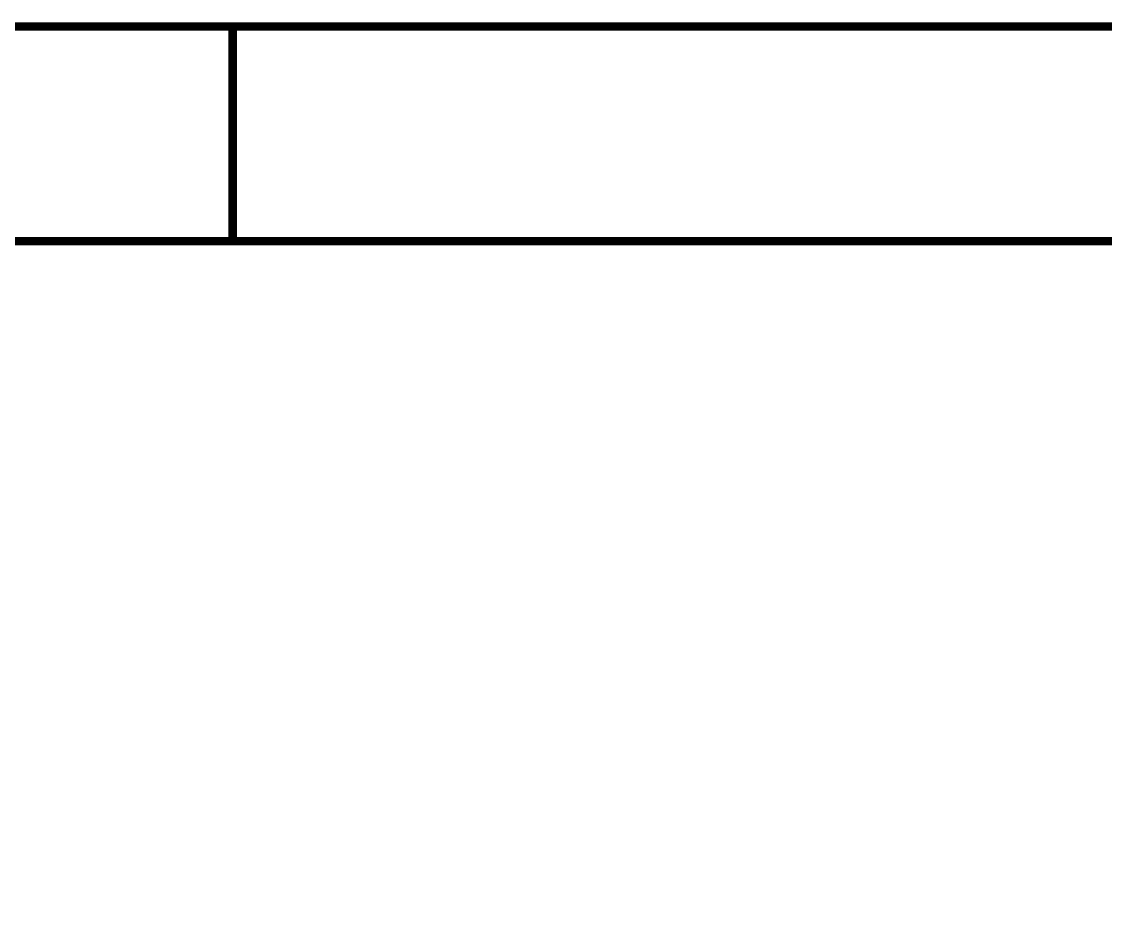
# Model space of a CAD drawing. Header units: millimetres. Extents: x 0 to 800, y 0 to 567.
# Drawn here: x 459.25 to 497.7, y 534.88 to 566.55 of the extents above; entities that cross this region are included whole.
import ezdxf

# ---------------------------------------------------------------- set-up
doc = ezdxf.new("R2010")
doc.units = ezdxf.units.MM
doc.layers.add('Sheet', color=255, linetype='Continuous')

msp = doc.modelspace()

# ---------------------------------------------------------------- linework, layer by layer
at = {"layer": 'Sheet'}
for points, const_width in [([(0, 566.375), (800.1, 566.375), (800.1, 0), (0, 0), (0, 566.375)], 0.3), ([(0, 566.375), (0, 0), (800.1, 0), (800.1, 566.375), (0, 566.375), (0, 566.375)], 0.0991), ([(7.661, 558.76), (792.484, 558.76), (792.484, 7.616), (7.661, 7.616), (7.661, 558.76)], 0.3), ([(7.661, 558.76), (7.661, 7.616), (792.484, 7.616), (792.484, 558.76), (7.661, 558.76), (7.661, 558.76)], 0.0991)]:
    msp.add_lwpolyline(points, close=True, dxfattribs=dict(at, const_width=const_width))
at = {"layer": 'Sheet', "const_width": 0.3}
msp.add_lwpolyline([(466.732, 566.398), (466.732, 558.782)], dxfattribs=at)

doc.saveas('drawing.dxf')
